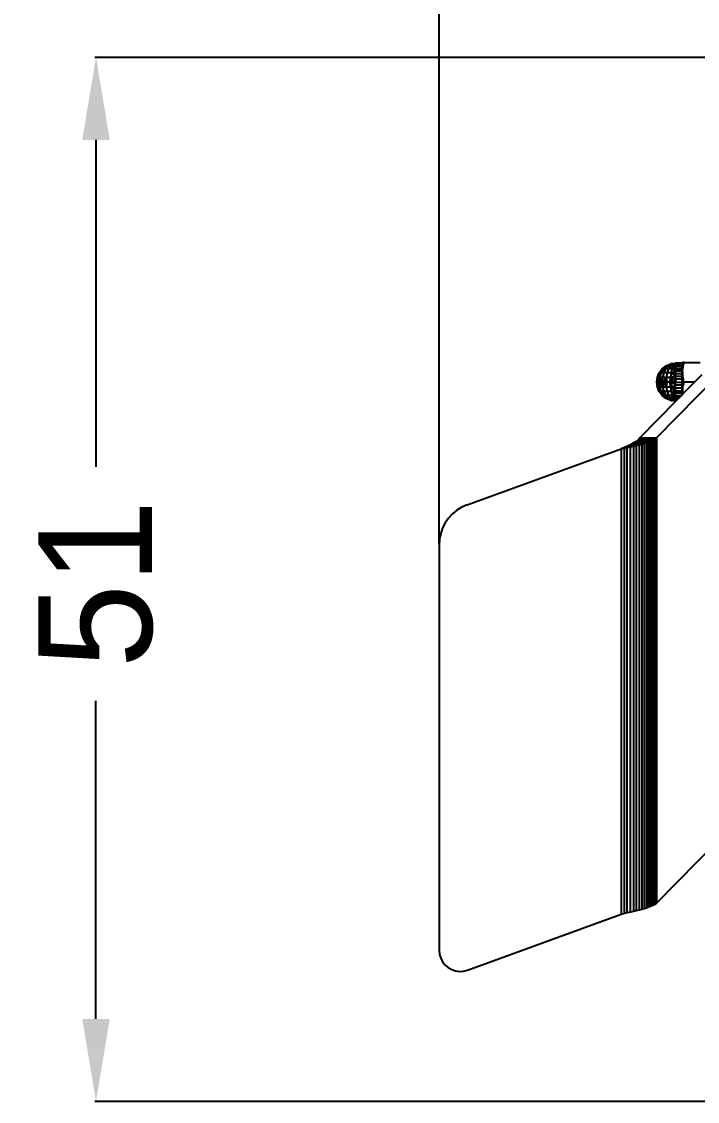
# Model space of a CAD drawing. Header units: millimetres. Extents: x 1918 to 7324, y -1954 to 2054.
# Drawn here: x 3314 to 3642, y 894 to 1417 of the extents above; entities that cross this region are included whole.
import ezdxf

# ---------------------------------------------------------------- set-up
doc = ezdxf.new("R2010")
doc.units = ezdxf.units.MM
doc.layers.add('DIMS', color=7, linetype='Continuous')
doc.dimstyles.new('ISO-25', dxfattribs={"dimtxt": 2.5, "dimasz": 2.5, "dimexe": 1.25, "dimexo": 0.625, "dimtad": 1, "dimtxsty": 'Standard', "dimcen": 2.5, "dimadec": 0, "dimazin": 0, "dimtfac": 1, "dimtmove": 0, "dimatfit": 3, "dimfxl": 1, "dimarcsym": 0})

# ---------------------------------------------------------------- blocks, each defined once
blk = doc.blocks.new('*D8')
at = {"layer": 'Defpoints', "color": 0, "transparency": 16777216}
for p in [(4239.12, 1611.9), (3516.41, 1163.74), (4239.12, 1163.74)]:
    blk.add_point(p, dxfattribs=at)
at = {"layer": 'DIMS', "color": 0, "lineweight": -2, "transparency": 16777216}
for p, q in [((3516.41, 1164.24), (3516.41, 1612.4)), ((4239.12, 1164.24), (4239.12, 1612.4)), ((3556.41, 1611.9), (3810.12, 1611.9)), ((4199.12, 1611.9), (3923.46, 1611.9))]:
    blk.add_line(p, q, dxfattribs=at)
at = {"layer": 'DIMS', "color": 0, "transparency": 16777216}
for points in [[(3556.41, 1618.56), (3556.41, 1605.23), (3516.41, 1611.9)], [(4199.12, 1618.56), (4199.12, 1605.23), (4239.12, 1611.9)]]:
    blk.add_solid(points, dxfattribs=at)
at = {"layer": 'DIMS', "color": 0, "transparency": 16777216, "insert": (3866.79, 1611.9), "char_height": 55, "attachment_point": 5}
blk.add_mtext('81', dxfattribs=at)
blk = doc.blocks.new('*D12')
at = {"layer": 'Defpoints', "color": 0, "transparency": 16777216}
for p in [(3739.31, 1400.01), (3349.93, 893.86), (3680.84, 893.86)]:
    blk.add_point(p, dxfattribs=at)
at = {"layer": 'DIMS', "color": 0, "lineweight": -2, "transparency": 16777216}
for p, q in [((3738.81, 1400.01), (3349.43, 1400.01)), ((3349.93, 1360.01), (3349.93, 1201.44)), ((3349.93, 933.86), (3349.93, 1088.1)), ((3680.34, 893.86), (3349.43, 893.86))]:
    blk.add_line(p, q, dxfattribs=at)
at = {"layer": 'DIMS', "color": 0, "transparency": 16777216}
for points in [[(3343.26, 1360.01), (3356.6, 1360.01), (3349.93, 1400.01)], [(3343.26, 933.86), (3356.6, 933.86), (3349.93, 893.86)]]:
    blk.add_solid(points, dxfattribs=at)
at = {"layer": 'DIMS', "color": 0, "transparency": 16777216, "insert": (3349.93, 1144.77), "char_height": 55, "attachment_point": 5, "rotation": 90}
blk.add_mtext('51', dxfattribs=at)

msp = doc.modelspace()

# ---------------------------------------------------------------- linework, layer by layer
for p, q in [((3626.52, 1250.51), (3628.73, 1251.42)), ((3626.67, 1250.51), (3628.81, 1251.42)), ((3627.13, 1250.51), (3629.04, 1251.42)), ((3627.86, 1250.51), (3629.42, 1251.42)), ((3628.81, 1251.42), (3628.73, 1251.42)), ((3628.81, 1251.42), (3631.1, 1251.73)), ((3629.04, 1251.42), (3628.81, 1251.42)), ((3628.81, 1250.51), (3629.91, 1251.42)), ((3629.04, 1251.42), (3631.1, 1251.73)), ((3629.42, 1251.42), (3629.04, 1251.42)), ((3629.42, 1251.42), (3631.1, 1251.73)), ((3629.91, 1251.42), (3629.42, 1251.42)), ((3629.91, 1251.42), (3631.1, 1251.73)), ((3629.91, 1250.51), (3630.48, 1251.42)), ((3630.48, 1251.42), (3629.91, 1251.42)), ((3630.48, 1251.42), (3631.1, 1251.73)), ((3630.48, 1251.42), (3631.1, 1251.62)), ((3631.1, 1250.74), (3630.48, 1251.42)), ((3631.1, 1251.29), (3630.48, 1251.42)), ((3634.25, 1251.74), (3631.1, 1251.73)), ((3631.1, 1251.73), (3631.1, 1251.62)), ((3631.1, 1251.62), (3631.1, 1251.29)), ((3634.22, 1251.62), (3631.1, 1251.62)), ((3631.1, 1251.29), (3634.22, 1251.29)), ((3631.1, 1251.29), (3631.1, 1250.74)), ((3634.22, 1251.62), (3634.25, 1251.74)), ((3634.22, 1251.29), (3634.22, 1251.62)), ((3634.22, 1251.62), (3634.26, 1251.43)), ((3634.22, 1251.29), (3634.26, 1251.43)), ((3634.22, 1250.74), (3634.22, 1251.29)), ((3634.25, 1251.74), (3634.3, 1251.75)), ((3634.25, 1251.74), (3634.26, 1251.43)), ((3634.3, 1251.75), (3634.26, 1251.43)), ((3634.26, 1251.43), (3634.31, 1251.44)), ((3634.26, 1251.43), (3634.26, 1250.51)), ((3634.3, 1251.75), (3634.34, 1251.79)), ((3634.31, 1251.44), (3634.3, 1251.75)), ((3634.34, 1251.79), (3634.31, 1251.44)), ((3634.31, 1251.44), (3634.34, 1251.47)), ((3634.31, 1250.53), (3634.31, 1251.44)), ((3634.34, 1251.79), (3634.39, 1251.86)), ((3634.34, 1251.47), (3634.34, 1251.79)), ((3634.34, 1251.79), (3634.39, 1251.55)), ((3634.34, 1251.47), (3634.37, 1251.51)), ((3634.34, 1250.55), (3634.34, 1251.47)), ((3634.37, 1251.51), (3634.39, 1251.55)), ((3634.37, 1251.51), (3634.39, 1251.45)), ((3634.39, 1251.91), (3634.39, 1252.1)), ((3634.39, 1251.91), (3634.5, 1252.1)), ((3634.39, 1251.91), (3634.42, 1252.1)), ((3634.39, 1252.1), (3634.42, 1252.1)), ((3635.25, 1252.1), (3634.39, 1251.28)), ((3634.63, 1252.1), (3634.39, 1251.91)), ((3634.39, 1251.91), (3634.8, 1252.1)), ((3634.39, 1251.28), (3634.8, 1252.1)), ((3634.39, 1251.28), (3635, 1252.1)), ((3634.39, 1251.86), (3634.39, 1251.91)), ((3634.39, 1251.86), (3634.39, 1251.79)), ((3634.39, 1251.79), (3634.39, 1251.55)), ((3634.39, 1251.45), (3634.39, 1251.28)), ((3634.39, 1251.28), (3634.39, 1250.89)), ((3634.39, 1251.28), (3634.89, 1250.93)), ((3634.42, 1252.1), (3634.5, 1252.1)), ((3634.63, 1252.1), (3634.5, 1252.1)), ((3634.8, 1252.1), (3634.63, 1252.1)), ((3635, 1252.1), (3634.8, 1252.1)), ((3634.89, 1250.93), (3635.25, 1252.1)), ((3635.25, 1252.1), (3635, 1252.1)), ((3635.25, 1252.1), (3643.07, 1252.1)), ((3621.82, 1215.61), (3651.86, 1246.12)), ((3622.25, 1244.94), (3623.16, 1247.15)), ((3622.55, 1244.94), (3623.43, 1247.15)), ((3623.16, 1247.15), (3624.62, 1249.05)), ((3623.43, 1247.15), (3623.16, 1247.15)), ((3623.43, 1247.15), (3624.84, 1249.05)), ((3623.43, 1244.94), (3624.23, 1247.15)), ((3624.23, 1247.15), (3623.43, 1247.15)), ((3624.23, 1247.15), (3625.49, 1249.05)), ((3625.49, 1247.15), (3624.23, 1247.15)), ((3624.62, 1249.05), (3626.52, 1250.51)), ((3624.84, 1249.05), (3624.62, 1249.05)), ((3624.84, 1249.05), (3626.67, 1250.51)), ((3625.49, 1249.05), (3624.84, 1249.05)), ((3624.84, 1244.94), (3625.49, 1247.15)), ((3625.49, 1249.05), (3627.13, 1250.51)), ((3625.49, 1247.15), (3626.52, 1249.05)), ((3626.52, 1249.05), (3625.49, 1249.05)), ((3627.13, 1247.15), (3625.49, 1247.15)), ((3626.67, 1250.51), (3626.52, 1250.51)), ((3626.52, 1249.05), (3627.86, 1250.51)), ((3627.86, 1249.05), (3626.52, 1249.05)), ((3627.13, 1250.51), (3626.67, 1250.51)), ((3626.67, 1244.94), (3627.13, 1247.15)), ((3627.86, 1250.51), (3627.13, 1250.51)), ((3627.13, 1247.15), (3627.86, 1249.05)), ((3629.04, 1247.15), (3627.13, 1247.15)), ((3627.86, 1249.05), (3628.81, 1250.51)), ((3628.81, 1250.51), (3627.86, 1250.51)), ((3629.42, 1249.05), (3627.86, 1249.05)), ((3629.91, 1250.51), (3628.81, 1250.51)), ((3628.81, 1244.94), (3629.04, 1247.15)), ((3629.04, 1247.15), (3629.42, 1249.05)), ((3629.04, 1247.15), (3631.1, 1247.96)), ((3631.1, 1245.4), (3629.04, 1247.15)), ((3631.1, 1246.73), (3629.04, 1247.15)), ((3629.42, 1249.05), (3629.91, 1250.51)), ((3631.1, 1249.05), (3629.42, 1249.05)), ((3629.42, 1249.05), (3631.1, 1247.96)), ((3631.1, 1250.74), (3629.91, 1250.51)), ((3629.91, 1250.51), (3631.1, 1249.98)), ((3631.1, 1249.05), (3629.91, 1250.51)), ((3631.1, 1250.74), (3634.22, 1250.74)), ((3631.1, 1250.74), (3631.1, 1249.98)), ((3631.1, 1249.98), (3631.1, 1249.05)), ((3634.22, 1249.98), (3631.1, 1249.98)), ((3631.1, 1249.05), (3634.22, 1249.05)), ((3631.1, 1249.05), (3631.1, 1247.96)), ((3631.1, 1247.96), (3631.1, 1246.73)), ((3634.22, 1247.96), (3631.1, 1247.96)), ((3631.1, 1246.73), (3634.22, 1246.73)), ((3631.1, 1246.73), (3631.1, 1245.4)), ((3634.22, 1249.98), (3634.22, 1250.74)), ((3634.22, 1250.74), (3634.26, 1250.51)), ((3634.22, 1249.98), (3634.26, 1250.51)), ((3634.24, 1249.62), (3634.22, 1249.98)), ((3634.22, 1249.05), (3634.24, 1249.62)), ((3634.22, 1249.05), (3634.26, 1249.06)), ((3634.24, 1248.36), (3634.22, 1249.05)), ((3634.22, 1247.96), (3634.24, 1248.36)), ((3634.22, 1246.73), (3634.22, 1247.96)), ((3634.22, 1247.96), (3634.26, 1247.16)), ((3634.22, 1246.73), (3634.26, 1247.16)), ((3634.22, 1245.4), (3634.22, 1246.73)), ((3634.26, 1250.51), (3634.24, 1249.62)), ((3634.24, 1249.62), (3634.26, 1249.06)), ((3634.24, 1248.36), (3634.26, 1249.06)), ((3634.26, 1247.16), (3634.24, 1248.36)), ((3634.26, 1250.51), (3634.31, 1250.53)), ((3634.26, 1250.51), (3634.26, 1249.06)), ((3634.26, 1249.06), (3634.31, 1249.07)), ((3634.26, 1249.06), (3634.26, 1247.16)), ((3634.26, 1247.16), (3634.31, 1247.17)), ((3634.26, 1247.16), (3634.26, 1244.95)), ((3634.31, 1250.53), (3634.34, 1250.55)), ((3634.31, 1249.07), (3634.31, 1250.53)), ((3634.31, 1249.07), (3634.34, 1249.09)), ((3634.31, 1249.07), (3634.31, 1247.17)), ((3634.31, 1247.17), (3634.34, 1247.18)), ((3634.31, 1247.17), (3634.31, 1244.95)), ((3634.34, 1250.55), (3634.37, 1250.58)), ((3634.34, 1250.55), (3634.34, 1249.09)), ((3634.34, 1249.09), (3634.37, 1249.11)), ((3634.34, 1247.18), (3634.34, 1249.09)), ((3634.34, 1247.18), (3634.37, 1247.2)), ((3634.34, 1247.18), (3634.34, 1244.96)), ((3634.37, 1250.58), (3634.39, 1250.62)), ((3634.39, 1250.28), (3634.37, 1250.58)), ((3634.39, 1249.18), (3634.37, 1249.11)), ((3634.37, 1249.11), (3634.39, 1249.14)), ((3634.39, 1248.95), (3634.37, 1249.11)), ((3634.37, 1247.2), (3634.39, 1247.22)), ((3634.37, 1247.2), (3634.39, 1246.81)), ((3634.39, 1250.28), (3634.89, 1250.93)), ((3634.39, 1250.89), (3634.39, 1250.62)), ((3634.39, 1250.28), (3634.39, 1250.13)), ((3634.62, 1249.75), (3634.39, 1250.28)), ((3634.39, 1250.13), (3634.39, 1249.74)), ((3634.62, 1249.75), (3634.39, 1248.95)), ((3634.39, 1249.74), (3634.39, 1249.18)), ((3634.39, 1249.14), (3634.39, 1249.18)), ((3634.39, 1248.95), (3634.53, 1249.15)), ((3634.39, 1248.95), (3634.5, 1248.95)), ((3634.39, 1248.95), (3634.45, 1248.55)), ((3634.39, 1248.46), (3634.39, 1248.95)), ((3634.39, 1248.06), (3634.45, 1248.55)), ((3634.39, 1248.06), (3634.39, 1248.46)), ((3634.41, 1247.94), (3634.39, 1248.06)), ((3634.39, 1247.34), (3634.41, 1247.94)), ((3634.39, 1247.34), (3634.39, 1247.22)), ((3634.39, 1246.81), (3634.39, 1245.52)), ((3634.42, 1246.53), (3634.39, 1246.81)), ((3634.39, 1245.52), (3634.42, 1246.53)), ((3634.5, 1245.73), (3634.42, 1246.53)), ((3634.45, 1248.55), (3634.49, 1248.82)), ((3634.5, 1248.95), (3634.49, 1248.82)), ((3634.51, 1249.03), (3634.5, 1248.95)), ((3634.51, 1249.03), (3634.53, 1249.15)), ((3634.53, 1249.15), (3634.62, 1249.75)), ((3634.62, 1249.75), (3634.89, 1250.93)), ((3643.78, 1246.12), (3640.29, 1242.57)), ((3621.94, 1242.57), (3622.25, 1244.94)), ((3621.94, 1242.57), (3622.55, 1244.94)), ((3622.25, 1240.2), (3621.94, 1242.57)), ((3622.05, 1242.57), (3621.94, 1242.57)), ((3622.55, 1244.94), (3622.05, 1242.57)), ((3622.25, 1240.2), (3622.05, 1242.57)), ((3622.55, 1240.2), (3622.05, 1242.57)), ((3622.39, 1242.57), (3622.05, 1242.57)), ((3622.25, 1244.94), (3622.55, 1244.94)), ((3622.39, 1242.57), (3622.55, 1244.94)), ((3622.55, 1240.2), (3622.39, 1242.57)), ((3622.94, 1242.57), (3622.39, 1242.57)), ((3622.55, 1244.94), (3623.43, 1244.94)), ((3622.94, 1242.57), (3623.43, 1244.94)), ((3623.43, 1240.2), (3622.94, 1242.57)), ((3623.69, 1242.57), (3622.94, 1242.57)), ((3623.43, 1244.94), (3624.84, 1244.94)), ((3623.43, 1244.94), (3623.69, 1242.57)), ((3623.43, 1240.2), (3623.69, 1242.57)), ((3624.62, 1242.57), (3623.43, 1240.2)), ((3624.84, 1244.94), (3623.69, 1242.57)), ((3624.62, 1242.57), (3623.69, 1242.57)), ((3624.62, 1242.57), (3624.84, 1244.94)), ((3624.62, 1242.57), (3626.67, 1244.94)), ((3624.84, 1240.2), (3624.62, 1242.57)), ((3625.71, 1242.57), (3624.62, 1242.57)), ((3624.84, 1244.94), (3626.67, 1244.94)), ((3624.84, 1240.2), (3625.71, 1242.57)), ((3626.67, 1244.94), (3625.71, 1242.57)), ((3626.67, 1240.2), (3625.71, 1242.57)), ((3626.94, 1242.57), (3625.71, 1242.57)), ((3626.94, 1242.57), (3626.67, 1244.94)), ((3626.67, 1244.94), (3628.81, 1244.94)), ((3626.67, 1240.2), (3626.94, 1242.57)), ((3628.27, 1242.57), (3626.94, 1242.57)), ((3628.27, 1242.57), (3628.81, 1244.94)), ((3628.81, 1240.2), (3628.27, 1242.57)), ((3629.66, 1242.57), (3628.27, 1242.57)), ((3628.81, 1244.94), (3631.1, 1245.4)), ((3628.81, 1244.94), (3631.1, 1244.01)), ((3628.81, 1244.94), (3629.66, 1242.57)), ((3628.81, 1240.2), (3629.66, 1242.57)), ((3628.81, 1240.2), (3631.1, 1241.14)), ((3629.66, 1242.57), (3631.1, 1244.01)), ((3631.1, 1241.14), (3629.66, 1242.57)), ((3631.1, 1242.57), (3629.66, 1242.57)), ((3631.1, 1245.4), (3634.22, 1245.4)), ((3631.1, 1245.4), (3631.1, 1244.01)), ((3631.1, 1244.01), (3631.1, 1242.57)), ((3634.22, 1244.01), (3631.1, 1244.01)), ((3631.1, 1241.14), (3631.1, 1242.57)), ((3631.1, 1242.57), (3634.22, 1242.57)), ((3631.1, 1239.74), (3631.1, 1241.14)), ((3634.22, 1241.14), (3631.1, 1241.14)), ((3634.22, 1244.01), (3634.22, 1245.4)), ((3634.22, 1245.4), (3634.26, 1244.95)), ((3634.22, 1244.01), (3634.26, 1244.95)), ((3634.24, 1243.47), (3634.22, 1244.01)), ((3634.22, 1242.57), (3634.24, 1243.47)), ((3634.22, 1242.57), (3634.26, 1242.57)), ((3634.24, 1241.68), (3634.22, 1242.57)), ((3634.22, 1241.14), (3634.24, 1241.68)), ((3634.22, 1239.74), (3634.22, 1241.14)), ((3634.22, 1241.14), (3634.26, 1240.2)), ((3634.26, 1244.95), (3634.24, 1243.47)), ((3634.24, 1243.47), (3634.26, 1242.57)), ((3634.24, 1241.68), (3634.26, 1242.57)), ((3634.26, 1240.2), (3634.24, 1241.68)), ((3634.26, 1244.95), (3634.31, 1244.95)), ((3634.26, 1242.57), (3634.26, 1244.95)), ((3634.26, 1242.57), (3634.31, 1242.57)), ((3634.26, 1240.2), (3634.26, 1242.57)), ((3634.31, 1244.95), (3634.34, 1244.96)), ((3634.31, 1244.95), (3634.31, 1242.57)), ((3634.31, 1242.57), (3634.34, 1242.57)), ((3634.31, 1242.57), (3634.31, 1240.2)), ((3634.34, 1244.96), (3634.39, 1244.98)), ((3634.34, 1244.96), (3634.34, 1242.57)), ((3634.34, 1242.57), (3634.39, 1242.57)), ((3634.34, 1240.19), (3634.34, 1242.57)), ((3634.39, 1245.52), (3634.5, 1245.73)), ((3634.39, 1245.52), (3634.39, 1245.46)), ((3634.39, 1245.46), (3634.39, 1245.41)), ((3634.39, 1245.1), (3634.39, 1245.41)), ((3634.62, 1244.93), (3634.39, 1245.41)), ((3634.39, 1245.41), (3634.6, 1244.8)), ((3634.39, 1244.98), (3634.39, 1245.1)), ((3634.39, 1244.03), (3634.39, 1244.98)), ((3634.39, 1243.57), (3634.79, 1244.14)), ((3634.39, 1243.85), (3634.39, 1244.03)), ((3634.39, 1243.57), (3634.39, 1243.85)), ((3634.39, 1243.57), (3635, 1243.36)), ((3634.39, 1243.57), (3635.25, 1242.57)), ((3634.39, 1243.57), (3634.39, 1243.48)), ((3634.39, 1243.48), (3634.39, 1242.57)), ((3634.39, 1243.48), (3634.89, 1241.4)), ((3634.39, 1242.57), (3634.39, 1241.58)), ((3634.39, 1241.58), (3634.39, 1241.11)), ((3634.62, 1240.22), (3634.39, 1241.58)), ((3634.89, 1241.4), (3634.39, 1241.58)), ((3634.39, 1241.11), (3634.39, 1240.17)), ((3640.29, 1242.57), (3634.45, 1236.65)), ((3634.62, 1244.93), (3634.5, 1245.73)), ((3634.62, 1244.93), (3634.6, 1244.8)), ((3634.6, 1244.8), (3634.79, 1244.14)), ((3634.79, 1244.14), (3634.62, 1244.93)), ((3634.62, 1240.22), (3634.89, 1241.4)), ((3635, 1243.36), (3634.79, 1244.14)), ((3634.89, 1241.4), (3635.25, 1242.57)), ((3635.25, 1242.57), (3635, 1243.36)), ((3640.29, 1242.57), (3635.25, 1242.57)), ((3623.16, 1237.99), (3622.25, 1240.2)), ((3622.55, 1240.2), (3622.25, 1240.2)), ((3623.43, 1237.99), (3622.55, 1240.2)), ((3623.43, 1240.2), (3622.55, 1240.2)), ((3624.62, 1236.1), (3623.16, 1237.99)), ((3623.43, 1237.99), (3623.16, 1237.99)), ((3624.23, 1237.99), (3623.43, 1240.2)), ((3624.84, 1240.2), (3623.43, 1240.2)), ((3624.84, 1236.1), (3623.43, 1237.99)), ((3624.23, 1237.99), (3623.43, 1237.99)), ((3625.49, 1236.1), (3624.23, 1237.99)), ((3625.49, 1237.99), (3624.23, 1237.99)), ((3626.52, 1234.64), (3624.62, 1236.1)), ((3624.84, 1236.1), (3624.62, 1236.1)), ((3625.49, 1237.99), (3624.84, 1240.2)), ((3626.67, 1240.2), (3624.84, 1240.2)), ((3626.67, 1234.64), (3624.84, 1236.1)), ((3625.49, 1236.1), (3624.84, 1236.1)), ((3626.52, 1236.1), (3625.49, 1237.99)), ((3627.13, 1237.99), (3625.49, 1237.99)), ((3627.13, 1234.64), (3625.49, 1236.1)), ((3626.52, 1236.1), (3625.49, 1236.1)), ((3627.86, 1234.64), (3626.52, 1236.1)), ((3627.86, 1236.1), (3626.52, 1236.1)), ((3627.13, 1237.99), (3626.67, 1240.2)), ((3628.81, 1240.2), (3626.67, 1240.2)), ((3627.86, 1236.1), (3627.13, 1237.99)), ((3629.04, 1237.99), (3627.13, 1237.99)), ((3628.81, 1234.64), (3627.86, 1236.1)), ((3629.42, 1236.1), (3627.86, 1236.1)), ((3629.04, 1237.99), (3628.81, 1240.2)), ((3631.1, 1238.42), (3628.81, 1240.2)), ((3631.1, 1239.74), (3628.81, 1240.2)), ((3631.1, 1238.42), (3629.04, 1237.99)), ((3629.42, 1236.1), (3629.04, 1237.99)), ((3629.04, 1237.99), (3631.1, 1237.19)), ((3631.1, 1236.1), (3629.04, 1237.99)), ((3629.91, 1234.64), (3629.42, 1236.1)), ((3631.1, 1236.1), (3629.42, 1236.1)), ((3629.42, 1236.1), (3631.1, 1235.16)), ((3631.1, 1238.42), (3631.1, 1239.74)), ((3631.1, 1239.74), (3634.22, 1239.74)), ((3631.1, 1237.19), (3631.1, 1238.42)), ((3631.1, 1238.42), (3634.22, 1238.42)), ((3631.1, 1236.1), (3631.1, 1237.19)), ((3634.22, 1237.19), (3631.1, 1237.19)), ((3631.1, 1235.16), (3631.1, 1236.1)), ((3631.1, 1236.1), (3633.91, 1236.1)), ((3633.91, 1236.1), (3632.99, 1235.16)), ((3634.22, 1236.41), (3633.91, 1236.1)), ((3634.22, 1239.74), (3634.26, 1240.2)), ((3634.22, 1238.42), (3634.22, 1239.74)), ((3634.22, 1237.19), (3634.22, 1238.42)), ((3634.22, 1238.42), (3634.26, 1237.99)), ((3634.22, 1237.19), (3634.26, 1237.99)), ((3634.23, 1236.87), (3634.22, 1237.19)), ((3634.22, 1236.41), (3634.23, 1236.87)), ((3634.25, 1236.44), (3634.22, 1236.41)), ((3634.23, 1236.87), (3634.25, 1236.44)), ((3634.31, 1236.5), (3634.25, 1236.44)), ((3634.26, 1240.2), (3634.31, 1240.2)), ((3634.26, 1237.99), (3634.26, 1240.2)), ((3634.26, 1237.99), (3634.31, 1237.98)), ((3634.31, 1240.2), (3634.31, 1237.98)), ((3634.31, 1240.2), (3634.34, 1240.19)), ((3634.31, 1237.98), (3634.34, 1237.97)), ((3634.31, 1236.5), (3634.31, 1237.98)), ((3634.34, 1236.54), (3634.31, 1236.5)), ((3634.34, 1240.19), (3634.34, 1237.97)), ((3634.34, 1240.19), (3634.39, 1240.17)), ((3634.34, 1237.97), (3634.37, 1237.95)), ((3634.34, 1237.97), (3634.34, 1236.54)), ((3634.34, 1236.54), (3634.39, 1236.59)), ((3634.39, 1238.34), (3634.37, 1237.95)), ((3634.37, 1237.95), (3634.39, 1237.93)), ((3634.39, 1239.69), (3634.62, 1240.22)), ((3634.39, 1240.17), (3634.39, 1239.69)), ((3634.39, 1239.69), (3634.39, 1239.63)), ((3634.39, 1239.63), (3634.5, 1239.42)), ((3634.39, 1239.63), (3634.53, 1239.62)), ((3634.39, 1239.63), (3634.45, 1239.02)), ((3634.39, 1239.63), (3634.43, 1238.75)), ((3634.41, 1238.42), (3634.39, 1238.34)), ((3634.39, 1237.81), (3634.39, 1237.93)), ((3634.39, 1237.81), (3634.39, 1237.09)), ((3634.39, 1237.09), (3634.39, 1236.59)), ((3634.42, 1237), (3634.39, 1237.09)), ((3634.39, 1236.59), (3634.43, 1236.87)), ((3634.45, 1236.65), (3634.39, 1236.59)), ((3634.42, 1238.54), (3634.41, 1238.42)), ((3634.43, 1238.75), (3634.42, 1238.62)), ((3634.42, 1238.62), (3634.42, 1238.54)), ((3634.43, 1236.87), (3634.42, 1237)), ((3634.43, 1238.75), (3634.45, 1239.02)), ((3634.43, 1236.87), (3634.45, 1236.65)), ((3634.45, 1239.02), (3634.49, 1239.3)), ((3634.5, 1239.42), (3634.49, 1239.3)), ((3634.51, 1239.5), (3634.5, 1239.42)), ((3634.51, 1239.5), (3634.53, 1239.62)), ((3634.53, 1239.62), (3634.62, 1240.22)), ((3631.27, 1233.41), (3613.74, 1215.61)), ((3628.73, 1233.73), (3626.52, 1234.64)), ((3626.67, 1234.64), (3626.52, 1234.64)), ((3628.81, 1233.73), (3626.67, 1234.64)), ((3627.13, 1234.64), (3626.67, 1234.64)), ((3629.04, 1233.73), (3627.13, 1234.64)), ((3627.86, 1234.64), (3627.13, 1234.64)), ((3629.42, 1233.73), (3627.86, 1234.64)), ((3628.81, 1234.64), (3627.86, 1234.64)), ((3628.73, 1233.73), (3628.81, 1233.73)), ((3629.91, 1233.73), (3628.81, 1234.64)), ((3629.91, 1234.64), (3628.81, 1234.64)), ((3631.1, 1233.41), (3628.81, 1233.73)), ((3628.81, 1233.73), (3629.04, 1233.73)), ((3631.1, 1233.41), (3629.04, 1233.73)), ((3629.04, 1233.73), (3629.42, 1233.73)), ((3631.1, 1233.41), (3629.42, 1233.73)), ((3629.42, 1233.73), (3629.91, 1233.73)), ((3629.91, 1234.64), (3631.1, 1235.16)), ((3630.48, 1233.73), (3629.91, 1234.64)), ((3631.1, 1233.86), (3629.91, 1234.64)), ((3631.1, 1234.41), (3629.91, 1234.64)), ((3631.1, 1233.41), (3629.91, 1233.73)), ((3629.91, 1233.73), (3630.48, 1233.73)), ((3630.48, 1233.73), (3631.1, 1233.86)), ((3631.1, 1233.41), (3630.48, 1233.73)), ((3630.48, 1233.73), (3631.1, 1233.53)), ((3631.1, 1234.41), (3631.1, 1235.16)), ((3632.99, 1235.16), (3631.1, 1235.16)), ((3631.1, 1233.86), (3631.1, 1234.41)), ((3631.1, 1234.41), (3632.25, 1234.41)), ((3631.1, 1233.53), (3631.1, 1233.86)), ((3631.1, 1233.86), (3631.71, 1233.86)), ((3631.1, 1233.41), (3631.1, 1233.53)), ((3631.38, 1233.53), (3631.1, 1233.53)), ((3631.1, 1233.41), (3631.27, 1233.41)), ((3631.38, 1233.53), (3631.27, 1233.41)), ((3631.71, 1233.86), (3631.38, 1233.53)), ((3632.25, 1234.41), (3631.71, 1233.86)), ((3632.99, 1235.16), (3632.25, 1234.41)), ((3613.32, 1214.94), (3612.64, 1214.26)), ((3620.45, 1214.6), (3612.64, 1214.26)), ((3613.74, 1215.61), (3613.32, 1214.94)), ((3621.49, 1215.27), (3613.32, 1214.94)), ((3613.32, 1214.94), (3620.45, 1214.6)), ((3613.74, 1215.61), (3621.82, 1215.61)), ((3613.74, 1215.61), (3621.49, 1215.27)), ((3619.74, 1214.26), (3620.45, 1214.6)), ((3620.45, 1214.6), (3621.03, 1214.94)), ((3620.45, 988.96), (3620.45, 1214.6)), ((3621.03, 1214.94), (3621.49, 1215.27)), ((3621.03, 989.3), (3621.03, 1214.94)), ((3621.49, 1215.27), (3621.82, 1215.61)), ((3621.49, 989.63), (3621.49, 1215.27)), ((3621.82, 1215.61), (3621.82, 989.97)), ((3529.91, 1183.01), (3604.65, 1210.21)), ((3606.25, 1210.89), (3604.65, 1210.21)), ((3604.65, 1210.21), (3606.16, 1210.55)), ((3604.65, 1210.21), (3604.65, 984.57)), ((3606.16, 1210.55), (3607.67, 1210.89)), ((3606.25, 1210.89), (3606.16, 1210.55)), ((3606.16, 1210.55), (3606.17, 984.91)), ((3607.8, 1211.56), (3606.25, 1210.89)), ((3609.16, 1211.23), (3606.25, 1210.89)), ((3607.67, 1210.89), (3609.16, 1211.23)), ((3607.67, 985.25), (3607.67, 1210.89)), ((3609.26, 1212.24), (3607.8, 1211.56)), ((3612.01, 1211.9), (3607.8, 1211.56)), ((3607.8, 1211.56), (3609.16, 1211.23)), ((3609.16, 1211.23), (3610.61, 1211.56)), ((3609.16, 985.58), (3609.16, 1211.23)), ((3610.58, 1212.91), (3609.26, 1212.24)), ((3614.65, 1212.57), (3609.26, 1212.24)), ((3609.26, 1212.24), (3612.01, 1211.9)), ((3611.72, 1213.59), (3610.58, 1212.91)), ((3616.97, 1213.25), (3610.58, 1212.91)), ((3610.58, 1212.91), (3614.65, 1212.57)), ((3610.61, 1211.56), (3612.01, 1211.9)), ((3610.61, 1211.56), (3610.61, 985.92)), ((3612.64, 1214.26), (3611.72, 1213.59)), ((3618.93, 1213.92), (3611.72, 1213.59)), ((3611.72, 1213.59), (3616.97, 1213.25)), ((3612.01, 1211.9), (3613.36, 1212.24)), ((3612.01, 1211.9), (3612.02, 986.26)), ((3612.64, 1214.26), (3618.93, 1213.92)), ((3613.36, 1212.24), (3614.65, 1212.57)), ((3613.36, 1212.24), (3613.36, 986.6)), ((3614.65, 1212.57), (3615.85, 1212.91)), ((3614.65, 1212.57), (3614.65, 986.93)), ((3615.85, 1212.91), (3616.97, 1213.25)), ((3615.85, 1212.91), (3615.85, 987.27)), ((3616.97, 1213.25), (3618, 1213.59)), ((3616.97, 1213.25), (3616.98, 987.61)), ((3618, 1213.59), (3618.93, 1213.92)), ((3618, 1213.59), (3618, 987.95)), ((3618.93, 1213.92), (3619.74, 1214.26)), ((3618.93, 1213.92), (3618.93, 988.28)), ((3619.75, 988.62), (3619.74, 1214.26)), ((3522.85, 1178.66), (3520.96, 1176.61)), ((3525, 1180.42), (3522.85, 1178.66)), ((3527.37, 1181.88), (3525, 1180.42)), ((3529.91, 1183.01), (3527.37, 1181.88)), ((3519.36, 1174.33), (3518.09, 1171.86)), ((3520.96, 1176.61), (3519.36, 1174.33)), ((3517.16, 1169.24), (3516.6, 1166.51)), ((3518.09, 1171.86), (3517.16, 1169.24)), ((3516.6, 1166.51), (3516.41, 1163.74)), ((3516.41, 1163.74), (3516.41, 967.11)), ((3651.86, 1020.48), (3621.82, 989.97)), ((3621.49, 989.63), (3621.03, 989.3)), ((3621.82, 989.97), (3621.49, 989.63)), ((3530.18, 957.47), (3604.65, 984.57)), ((3604.65, 984.57), (3606.17, 984.91)), ((3607.67, 985.25), (3606.17, 984.91)), ((3609.16, 985.58), (3607.67, 985.25)), ((3610.61, 985.92), (3609.16, 985.58)), ((3612.02, 986.26), (3610.61, 985.92)), ((3613.36, 986.6), (3612.02, 986.26)), ((3614.65, 986.93), (3613.36, 986.6)), ((3615.85, 987.27), (3614.65, 986.93)), ((3616.98, 987.61), (3615.85, 987.27)), ((3618, 987.95), (3616.98, 987.61)), ((3618.93, 988.28), (3618, 987.95)), ((3619.75, 988.62), (3618.93, 988.28)), ((3620.45, 988.96), (3619.75, 988.62)), ((3621.03, 989.3), (3620.45, 988.96)), ((3516.41, 967.11), (3516.6, 965.15)), ((3516.6, 965.15), (3517.16, 963.26)), ((3517.16, 963.26), (3518.07, 961.52)), ((3518.07, 961.52), (3519.29, 959.98)), ((3519.29, 959.98), (3520.79, 958.7)), ((3520.79, 958.7), (3522.5, 957.74)), ((3522.5, 957.74), (3524.36, 957.11)), ((3524.36, 957.11), (3526.31, 956.86)), ((3526.31, 956.86), (3528.27, 956.98)), ((3528.27, 956.98), (3530.18, 957.47))]:
    msp.add_line(p, q)

# ---------------------------------------------------------------- dimensions: what is measured, and where the dimension line sits
at = {"layer": 'DIMS'}
dim = msp.add_linear_dim(base=(4239.12, 1611.9), p1=(3516.41, 1163.74), p2=(4239.12, 1163.74), text='81', dimstyle='ISO-25', override={"dimtxt": 55, "dimasz": 40, "dimexe": 0.5, "dimexo": 0.5, "dimgap": 20, "dimtad": 0, "dimtih": 1, "dimtoh": 1, "dimdec": 0, "dimzin": 0, "dimadec": 2, "dimtfac": 2, "dimtdec": 1, "dimtzin": 0}, dxfattribs=at)
dim.commit()
dim.dimension.update_dxf_attribs({"geometry": '*D8', "text_midpoint": (3866.79, 1611.9), "dimtype": 160})
dim = msp.add_linear_dim(base=(3349.93, 893.86), p1=(3739.31, 1400.01), p2=(3680.84, 893.86), angle=270, text='51', dimstyle='ISO-25', override={"dimtxt": 55, "dimasz": 40, "dimexe": 0.5, "dimexo": 0.5, "dimgap": 20, "dimtad": 0, "dimtih": 1, "dimtoh": 1, "dimdec": 0, "dimzin": 0, "dimadec": 2, "dimtfac": 2, "dimtdec": 1, "dimtzin": 0}, dxfattribs=at)
dim.commit()
dim.dimension.update_dxf_attribs({"geometry": '*D12', "text_midpoint": (3349.93, 1144.77), "dimtype": 160, "text_rotation": 90})

doc.saveas('drawing.dxf')
